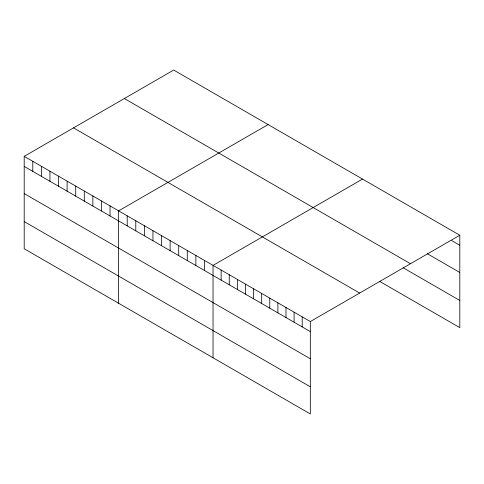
<?xml version="1.0" encoding="UTF-8"?>
<svg xmlns="http://www.w3.org/2000/svg" width="484" height="484" viewBox="0 0 484 484"><rect width="100%" height="100%" fill="white"/><g stroke="black" fill="none" stroke-linecap="round" stroke-linejoin="round"><path stroke-width="0.73" d="M24.2 156.356L310.317 321.545L310.317 413.947L24.2 248.758L24.2 156.356L173.683 70.053L459.8 235.242L459.8 327.644L379.982 281.561M268.1 124.563L118.616 210.867L118.616 303.268M362.522 179.074L213.039 265.383L213.039 357.785M310.317 321.545L459.8 235.242M451.693 240.608L459.8 245.291M427.372 253.743L459.8 272.468M124.352 98.53L410.468 263.719M403.051 267.706L459.8 300.467M73.532 127.879L359.648 293.062M24.2 166.405L310.317 331.594M24.2 193.582L310.317 358.771M24.2 221.581L310.317 386.77M302.21 316.863L302.21 326.912M294.103 312.186L294.103 322.235M285.996 307.503L285.996 317.552M277.889 302.821L277.889 312.87M269.782 298.144L269.782 308.193M261.675 293.461L261.675 303.51M253.568 288.785L253.568 298.828M245.461 284.102L245.461 294.151M237.36 279.419L237.36 289.468M229.253 274.743L229.253 284.792M221.146 270.06L221.146 280.109M204.454 260.422L204.454 270.471M195.869 255.467L195.869 265.516M187.284 250.512L187.284 260.561M178.705 245.557L178.705 255.606M170.12 240.602L170.12 250.651M161.535 235.647L161.535 245.697M152.95 230.693L152.95 240.742M144.371 225.738L144.371 235.787M135.786 220.777L135.786 230.826M127.201 215.822L127.201 225.871M110.037 205.912L110.037 215.961M101.452 200.957L101.452 211.006M92.867 196.002L92.867 206.051M84.283 191.047L84.283 201.096M75.704 186.092L75.704 196.141M67.119 181.137L67.119 191.186M58.534 176.176L58.534 186.225M49.949 171.221L49.949 181.27M41.37 166.266L41.37 176.315M32.785 161.311L32.785 171.36"/></g></svg>
